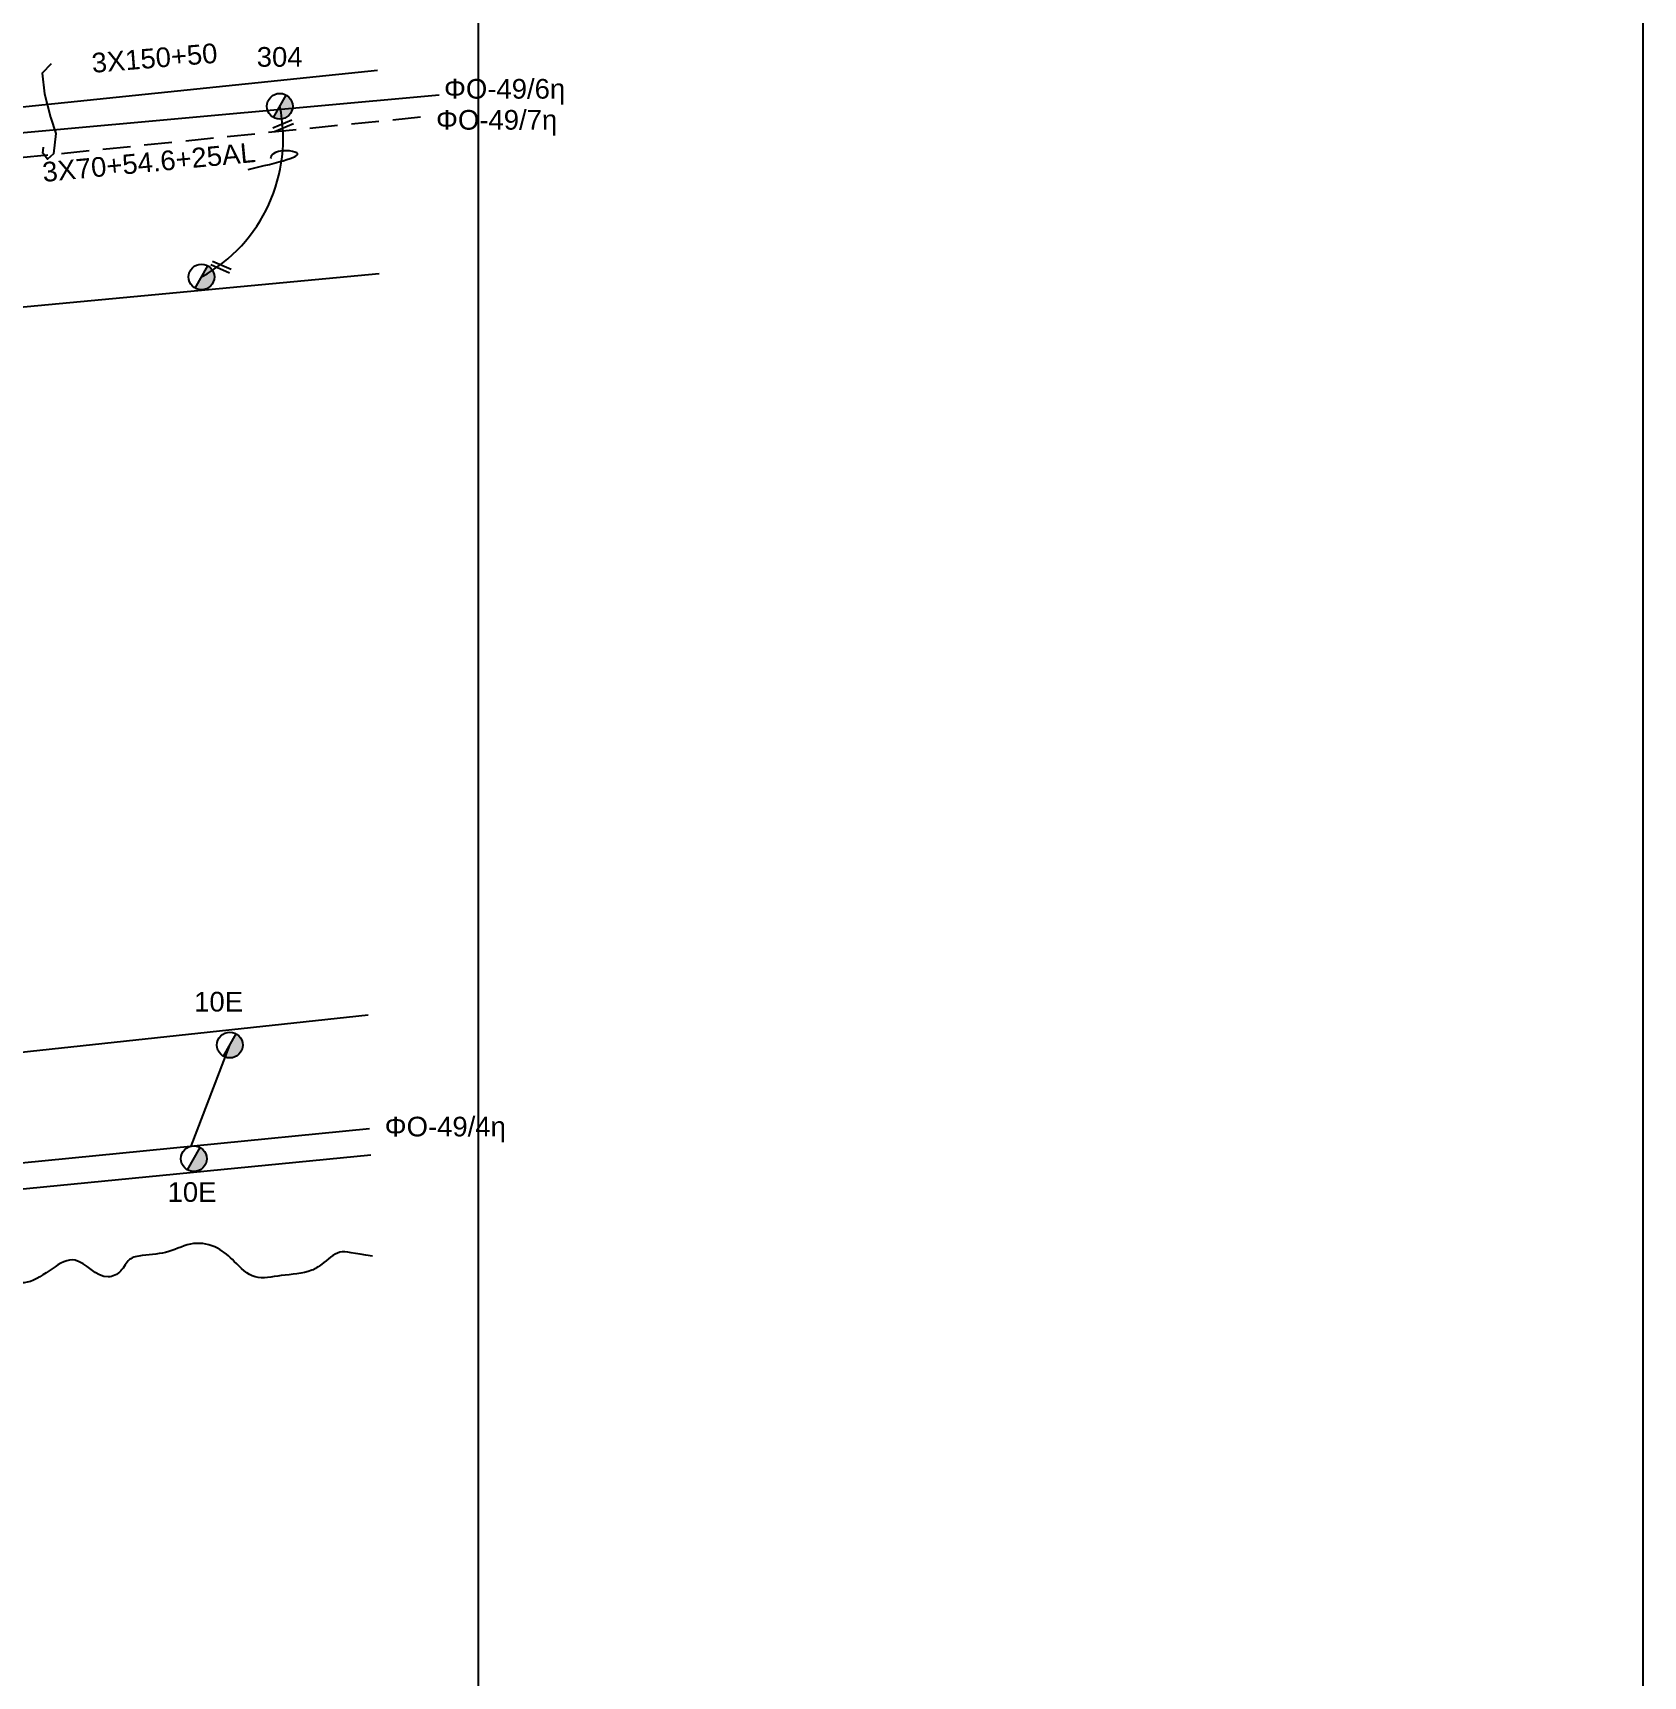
# Model space of a CAD drawing. Header units: millimetres. Extents: x 72 to 3039, y -786 to 786.
# Drawn here: x 2042.8 to 2190.2, y 393.6 to 543.9 of the extents above; entities that cross this region are included whole.
import ezdxf

# ---------------------------------------------------------------- set-up
doc = ezdxf.new("R2010")
doc.units = ezdxf.units.MM
doc.linetypes.add('DASHED', pattern=[19.05, 12.7, -6.35])
for name, color, linetype in [('Άγνωστα', 7, 'Continuous'), ('Επιγραφές - Σχήματα', 7, 'Continuous'), ('Καλώδια ΧΤ   3x150+50AL', 7, 'DASHED'), ('Μηχανική τομή', 7, 'Continuous'), ('Στύλος ΦΜ', 7, 'Continuous'), ('Στύλος ΦΜ @ 1', 7, 'Continuous'), ('Συνεστραμμένα ΧΤ   3x70+54.6+25 AL', 7, 'SYN_LINE'), ('Υπόβαθρο ΔΕΗ', 7, 'Continuous')]:
    doc.layers.add(name, color=color, linetype=linetype)
doc.styles.get("Standard").update_dxf_attribs({"font": 'arial.ttf'})
doc.linetypes.add('SYN_LINE', pattern='A,0.5,-0.0001,["/\\/\\/\\/",Standard,S=0.1,R=0,X=0,Y=-0.05],-0.25', length=0.7501)

# ---------------------------------------------------------------- blocks, each defined once
blk = doc.blocks.new('ΥΠΑΡΧΩΝ ΤΣΙΜΕΝΤΕΝΙΟΣ ΣΤΥΛΟΣ')
at = {"layer": 'Στύλος ΦΜ'}
blk.add_hatch(color=7, dxfattribs=at).paths.add_polyline_path([(-1.29, -2.28, 0.574793), (2.62, 0, 0.268822), (1.3, 2.27)])
at = {"layer": 'Στύλος ΦΜ', "color": 7}
blk.add_line((-1.29, -2.28), (1.3, 2.27), dxfattribs=at)
blk.add_circle((0, 0), 2.62, dxfattribs=at)
at = {"layer": 'Στύλος ΦΜ', "flags": 4}
for tag, p in [('ΑΡΙΘΜΟΣ', (-4.68, 8.05)), ('ΤΥΠΟΣ', (-4.91, 3.03))]:
    blk.add_attdef(tag, p, '', height=4, dxfattribs=at)
blk = doc.blocks.new('ΜΗΧΑΝΙΚΗ ΤΟΜΗ')
at = {"layer": 'Μηχανική τομή', "ltscale": 40}
for p, q in [((-1.89, 0.78), (1.89, 0.78)), ((1.89, 0), (-1.89, 0))]:
    blk.add_line(p, q, dxfattribs=at)

msp = doc.modelspace()

# ---------------------------------------------------------------- linework, layer by layer
at = {"layer": 'Άγνωστα', "color": 1, "linetype": 'SYN_LINE', "ltscale": 13}
msp.add_lwpolyline([(2057.29, 442.06), (2060.82, 451.31)], dxfattribs=at)
at = {"layer": 'Επιγραφές - Σχήματα'}
msp.add_lwpolyline([(111.68, -308.22), (2083.59, -308.22), (2083.59, 775.16), (111.68, 775.16)], close=True, dxfattribs=at)
at = {"layer": 'Επιγραφές - Σχήματα', "ltscale": 10}
msp.add_lwpolyline([(2076.09, -308.22), (2190.17, -308.22), (2190.17, 775.16), (2076.09, 775.16)], dxfattribs=at)
at = {"layer": 'Επιγραφές - Σχήματα', "ltscale": 20}
msp.add_lwpolyline([(2044.47, 541.09), (2043.63, 540.25), (2043.84, 538.37), (2044.4, 536.21), (2044.88, 534.74), (2044.68, 532.86), (2044.12, 532.38), (2043.7, 532.93), (2043.77, 533.49)], dxfattribs=at)
at = {"layer": 'Επιγραφές - Σχήματα', "ltscale": 0.1}
msp.add_spline([(2062.49, 531.44), (2066.78, 533.03), (2064.6, 532.64), (2064.54, 532.45)], degree=3, dxfattribs=at)
at = {"layer": 'Συνεστραμμένα ΧΤ   3x70+54.6+25 AL', "color": 62, "linetype": 'DASHED', "ltscale": 0.2}
msp.add_lwpolyline([(2078.26, 536.22), (2032.1, 531.53, -0.55011), (2029.48, 534.87), (2027.26, 569.75), (2021.07, 614.28), (2006.53, 651.28, -0.684349), (2008.27, 652.88, -0.444105)], format="xyb", dxfattribs=at)
at = {"layer": 'Συνεστραμμένα ΧΤ   3x70+54.6+25 AL', "color": 6, "ltscale": 20}
msp.add_lwpolyline([(2008.27, 652.88), (2022.6, 614.26), (2025.98, 593.77), (2029.81, 568.31), (2032.49, 533.98), (2079.98, 538.27)], dxfattribs=at)
at = {"layer": 'Συνεστραμμένα ΧΤ   3x70+54.6+25 AL', "color": 1, "ltscale": 20}
msp.add_lwpolyline([(1987.61, 435.18), (2057.52, 442.09), (2073.59, 443.68)], dxfattribs=at)
at = {"layer": 'Συνεστραμμένα ΧΤ   3x70+54.6+25 AL', "color": 6, "ltscale": 20}
msp.add_arc((2051.24, 534.26), 14.46, 298.899, 11.8183, dxfattribs=at)
at = {"layer": 'Υπόβαθρο ΔΕΗ'}
msp.add_lwpolyline([(2074.32, 540.5), (2033.86, 536.31), (2033.36, 549.74), (2032.35, 577.05, 0.212049), (1956.38, 719.31), (1991.54, 766.15), (2002.52, 766.24, -0.126419), (2049.12, 711.29, -0.020702), (2075.33, 654.71)], format="xyb", dxfattribs=at)
for points in [[(2073.49, 454.03), (1999.74, 446.1), (1886.27, 434.49), (1879.84, 503.69), (2074.48, 521.93)], [(2074.8, 373.86), (1894.02, 357.29), (1887.3, 422.86), (1919.52, 426.19), (2073.71, 441.25)]]:
    msp.add_lwpolyline(points, dxfattribs=at)
msp.add_open_spline([(2073.86, 432), (2072.12, 432.23), (2070.78, 432.74), (2069.5, 431.37), (2067.82, 430.33), (2065.68, 430.36), (2063.02, 429.66), (2061.31, 431.44), (2059.74, 432.91), (2057.39, 433.42), (2055.23, 432.21), (2053.26, 432.14), (2051.46, 431.84), (2050.98, 430.53), (2048.94, 429.55), (2046.29, 433.32), (2042.45, 427.97), (2037.71, 431.62), (2034.73, 428.43), (2030.84, 429.82), (2030.98, 425.92), (2026.74, 420.92), (2029.88, 427.95), (2027.01, 430.26), (2023.81, 430.42), (2022.24, 427.12), (2018.47, 427.49), (2017.55, 424.64), (2018.19, 422.74), (2017.02, 421.46), (2015.32, 421.16), (2014.53, 422.74), (2015.72, 424.25), (2013.64, 425.59), (2012.01, 426.96), (2009.97, 426.82), (2007.63, 427.17), (2006.81, 424.57), (2004.16, 424.1), (2001.59, 424.73), (1999.86, 426.04), (1997.84, 426.75), (1996.17, 425.48), (1993.93, 427.91), (1990.84, 425.64), (1988.95, 424.43), (1988.14, 423.9), (1988.14, 423.9), (1987.12, 423.74), (1985.34, 423.46), (1983.16, 422.34), (1980.7, 422.99), (1978.53, 421.61), (1976.49, 419.97), (1973.28, 420.23), (1970.31, 420.52), (1967.45, 422.04), (1964.7, 422), (1962.6, 420.25), (1960.4, 418.64), (1958.28, 418.18), (1956.55, 416.62), (1954.78, 417.83), (1952.8, 419.13), (1949.57, 422.09), (1948.39, 418.73), (1947.44, 416.87), (1944.4, 417.15), (1944.23, 420.84), (1941.89, 420.3), (1941.23, 419.48), (1940.07, 419.53), (1938.63, 420.01), (1936.39, 420.07), (1934.32, 419.99), (1932.17, 419.18), (1932.2, 417.34), (1932.45, 415.28), (1929.53, 414.62), (1928.76, 416.91), (1928.83, 418.39), (1928.58, 420.12), (1926.49, 420.51), (1924.89, 419.41), (1923.9, 417.9), (1922.03, 417.17), (1920.03, 418.41), (1918, 417.29), (1915.36, 417.08), (1913.96, 414.31), (1911.14, 415.44), (1908.04, 414.95), (1905.86, 417.84), (1902.91, 417.28), (1902.38, 419.46), (1900.1, 419.24), (1898.41, 417.74), (1898.34, 415.18), (1899.94, 414.5), (1899.68, 413.53), (1901.01, 412.05), (1898.69, 410.14), (1899.2, 407.66), (1900.79, 406.91), (1900.49, 405.19), (1902.93, 403.75), (1900.05, 403.1), (1898.19, 403.78), (1896.58, 400.79), (1899.3, 398.36), (1899.56, 395.63), (1900.48, 392.94), (1898.1, 392.45), (1897.9, 390), (1899.93, 387.59), (1904.21, 388.4), (1903.81, 385.97), (1902.67, 385.35), (1902.54, 384.03), (1900.99, 383.32), (1903.32, 380.81), (1899.56, 381.28), (1899.15, 378.63), (1899.8, 375.94), (1902.23, 375.7), (1904.49, 375.1), (1903.6, 371.74), (1900.58, 373.93), (1899.57, 371.37), (1900.25, 369.07), (1902.12, 369.33), (1903.27, 367.68), (1901.03, 367.02), (1901.88, 366.28), (1900.74, 364.24), (1904.93, 364.32), (1906.88, 365.62), (1908.52, 367.7), (1910.81, 367.11), (1912.27, 365.86), (1914.11, 366.37), (1914.86, 367.45), (1916.57, 369.36), (1918.72, 365.84), (1921.72, 366.3), (1923.46, 367.53), (1925.42, 368.47), (1926.18, 370.92), (1929.16, 371.06), (1931.43, 369.85), (1932.18, 368.03), (1933.81, 366.56), (1935.95, 367.19), (1937.57, 368.45), (1937.69, 370.32), (1939.14, 371.91), (1941.62, 372.19), (1944.08, 372.76), (1945.76, 374.2), (1947.37, 375.13), (1948.85, 375.69), (1950.2, 374.59), (1949.42, 373.97), (1950.18, 371.73), (1953.19, 371.9), (1955.36, 373.78), (1957.13, 372.74), (1958.78, 372.78), (1959.5, 374.53), (1961.14, 376.33), (1964.02, 376.77), (1965.94, 375.12), (1968.15, 375.25), (1969.86, 376.69), (1973.82, 376.59), (1969.96, 372.79), (1974.8, 371.2), (1977.32, 373.05), (1978.05, 375.17), (1978.41, 376.87), (1978.62, 378.13), (1979.81, 378.79), (1981.54, 377.56), (1979.71, 375.16), (1981.55, 371.63), (1984.57, 372.77), (1987.28, 373.28), (1989.12, 374.73), (1990.95, 376.86), (1992.96, 376.05), (1994.65, 377.51), (1995.48, 379.6), (1997.73, 380.52), (2000.23, 380.03), (1999.27, 377.75), (2001.27, 376.88), (2003.31, 376.68), (2004.68, 378.52), (2006.08, 380.81), (2009.4, 380.94), (2012.52, 380.85), (2014.57, 379.59), (2016.23, 379.03), (2016.45, 376.38), (2021.07, 379.69), (2021.83, 374.86), (2028.08, 379.48), (2031.76, 376.33), (2034.63, 377.53), (2034.79, 379.27), (2036.55, 378.73), (2037.4, 380.04), (2037.84, 381.11), (2039.61, 383), (2044.51, 383.52), (2044.63, 379.04), (2049.51, 380.09), (2052.4, 381.17), (2053.22, 382.61), (2054.56, 384.26), (2057.16, 383.68), (2059.51, 383.66), (2061.56, 383.6), (2062.95, 382.13), (2064.34, 383.83), (2066.6, 383.97), (2069.41, 384.2), (2069.93, 382.02), (2071.66, 382.1), (2072.11, 383.25), (2073.2, 383.66), (2073.93, 383.56), (2074.64, 383.51)], degree=3, knots=[0, 0, 0, 0, 1.929426, 3.911824, 4.980517, 7.83358, 10.219894, 12.577936, 14.533654, 16.774652, 19.15137, 21.622965, 22.840423, 24.147454, 25.431955, 28.802973, 33.642083, 38.353584, 42.21331, 44.658379, 47.731479, 51.579507, 56.609701, 59.287509, 61.670706, 65.135871, 68.432153, 70.847702, 72.680328, 73.978836, 75.572317, 76.992619, 78.036016, 80.507131, 82.320436, 84.665874, 86.442199, 88.53124, 91.352568, 93.486858, 96.422908, 97.861154, 99.52333, 101.627411, 105.614521, 108.66226, 108.66226, 108.66226, 108.66226, 111.753253, 114.089122, 115.667245, 118.972649, 121.224362, 123.282872, 128.208575, 130.163746, 132.887742, 135.825105, 138.140853, 140.985454, 142.313812, 144.460042, 146.155146, 150.295384, 153.154738, 154.411128, 156.32034, 160.179771, 161.44871, 162.381505, 163.163699, 164.657972, 167.007462, 169.754255, 171.019255, 173.309167, 174.401972, 176.886785, 178.773407, 180.508285, 181.640522, 183.523794, 185.513711, 187.271617, 188.867801, 190.933818, 193.56506, 195.163969, 198.798197, 200.1666, 203.52134, 207.664328, 209.349401, 210.970586, 212.874214, 214.820881, 217.674955, 218.543749, 219.105539, 220.315821, 223.634503, 225.478921, 227.042312, 228.02756, 230.249724, 231.826231, 234.115628, 235.927743, 239.862904, 242.980704, 244.784677, 246.793303, 248.257757, 251.257243, 255.322856, 256.160348, 257.676235, 258.832603, 259.775552, 261.802644, 264.137709, 266.022877, 268.747145, 271.390401, 272.815103, 274.868302, 277.794363, 279.218312, 281.806432, 283.161046, 284.300341, 286.108848, 286.214825, 287.488768, 290.745598, 293.279179, 295.62596, 297.641102, 299.518445, 301.182155, 302.560862, 303.541552, 308.100645, 309.641666, 312.205497, 314.558895, 315.748808, 319.373214, 321.269824, 323.295949, 325.139779, 327.198374, 329.351009, 330.832741, 332.559881, 335.288707, 338.085456, 339.967429, 341.831529, 343.637082, 344.754804, 344.913772, 346.428671, 349.790257, 352.031896, 354.296526, 355.277612, 356.514484, 359.376366, 362.613911, 363.758025, 366.832783, 367.957734, 370.85603, 373.582939, 377.268359, 380.025655, 382.627556, 383.700081, 385.348619, 386.136588, 387.364212, 390.272333, 392.986254, 396.781398, 398.136004, 401.380237, 403.689109, 405.675859, 406.695271, 410.007495, 411.928958, 413.968882, 415.431841, 417.448886, 419.098686, 421.350926, 423.639132, 426.888415, 430.333283, 432.883038, 434.286244, 434.949952, 439.785773, 440.745865, 447.166273, 452.287614, 454.087292, 455.159938, 456.40207, 458.164073, 459.135869, 459.904649, 466.017713, 466.394108, 472.757777, 474.166143, 475.927416, 477.517102, 480.141375, 482.887362, 484.916379, 486.060493, 487.989793, 489.681164, 493.289721, 494.094017, 495.705912, 496.742191, 497.564199, 498.951679, 498.951679, 498.951679, 498.951679], dxfattribs=at)

# ---------------------------------------------------------------- block references
at = {"layer": 'Μηχανική τομή', "xscale": 0.4999999999993637, "yscale": 0.4999999999993637, "zscale": 0.4999999999993637}
for p, rotation in [((2065.78, 535.25), 22.95712343867134), ((2059.93, 522.32), 336.5266142661453)]:
    msp.add_blockref('ΜΗΧΑΝΙΚΗ ΤΟΜΗ', p, dxfattribs=dict(at, rotation=rotation))
at = {"layer": 'Στύλος ΦΜ @ 1', "ltscale": 40}
ref = msp.add_blockref('ΥΠΑΡΧΩΝ ΤΣΙΜΕΝΤΕΝΙΟΣ ΣΤΥΛΟΣ', (2065.39, 537.22), dxfattribs=dict(at, xscale=0.4499999999998181, yscale=0.4499999999998181, zscale=0.4499999999998181))
ref.add_attrib('ΑΡΙΘΜΟΣ', '304', (2063.28, 540.84), dxfattribs={"layer": 'Στύλος ΦΜ', "height": 1.8, "flags": 4})
at = {"layer": 'Στύλος ΦΜ @ 1', "ltscale": 40, "xscale": 0.4499999999998181, "yscale": 0.4499999999998181, "zscale": 0.4499999999998181}
msp.add_blockref('ΥΠΑΡΧΩΝ ΤΣΙΜΕΝΤΕΝΙΟΣ ΣΤΥΛΟΣ', (2058.22, 521.6), dxfattribs=at)
at = {"layer": 'Στύλος ΦΜ @ 1', "ltscale": 40}
ref = msp.add_blockref('ΥΠΑΡΧΩΝ ΤΣΙΜΕΝΤΕΝΙΟΣ ΣΤΥΛΟΣ', (2060.82, 451.31), dxfattribs=dict(at, xscale=0.4499999999998181, yscale=0.4499999999998181, zscale=0.4499999999998181))
ref.add_attrib('ΤΥΠΟΣ', '10Ε', (2057.55, 454.38), dxfattribs={"layer": 'Στύλος ΦΜ', "height": 1.8, "flags": 4})
ref = msp.add_blockref('ΥΠΑΡΧΩΝ ΤΣΙΜΕΝΤΕΝΙΟΣ ΣΤΥΛΟΣ', (2057.52, 440.91), dxfattribs=dict(at, xscale=0.4499999999998181, yscale=0.4499999999998181, zscale=0.4499999999998181))
ref.add_attrib('ΤΥΠΟΣ', '10Ε', (2055.12, 436.96), dxfattribs={"layer": 'Στύλος ΦΜ', "height": 1.8, "flags": 4})

# ---------------------------------------------------------------- texts
at = {"layer": 'Επιγραφές - Σχήματα', "char_height": 1.8, "width": 36.4294, "attachment_point": 1}
for s, insert in [('ΦO-49/6η', (2080.42, 539.72)), ('ΦO-49/7η', (2079.69, 536.88)), ('ΦO-49/4η', (2074.99, 444.75))]:
    msp.add_mtext(s, dxfattribs=dict(at, insert=insert))
at = {"layer": 'Καλώδια ΧΤ   3x150+50AL', "insert": (2048.1, 542.07), "char_height": 1.8, "width": 23.5192, "attachment_point": 1, "rotation": 4.6383}
msp.add_mtext('3X150+50', dxfattribs=at)
at = {"layer": 'Συνεστραμμένα ΧΤ   3x70+54.6+25 AL', "insert": (2043.58, 532.08), "char_height": 1.8, "width": 16.2172, "attachment_point": 1, "rotation": 5.3953}
msp.add_mtext('3X70+54.6+25AL', dxfattribs=at)

doc.saveas('drawing.dxf')
